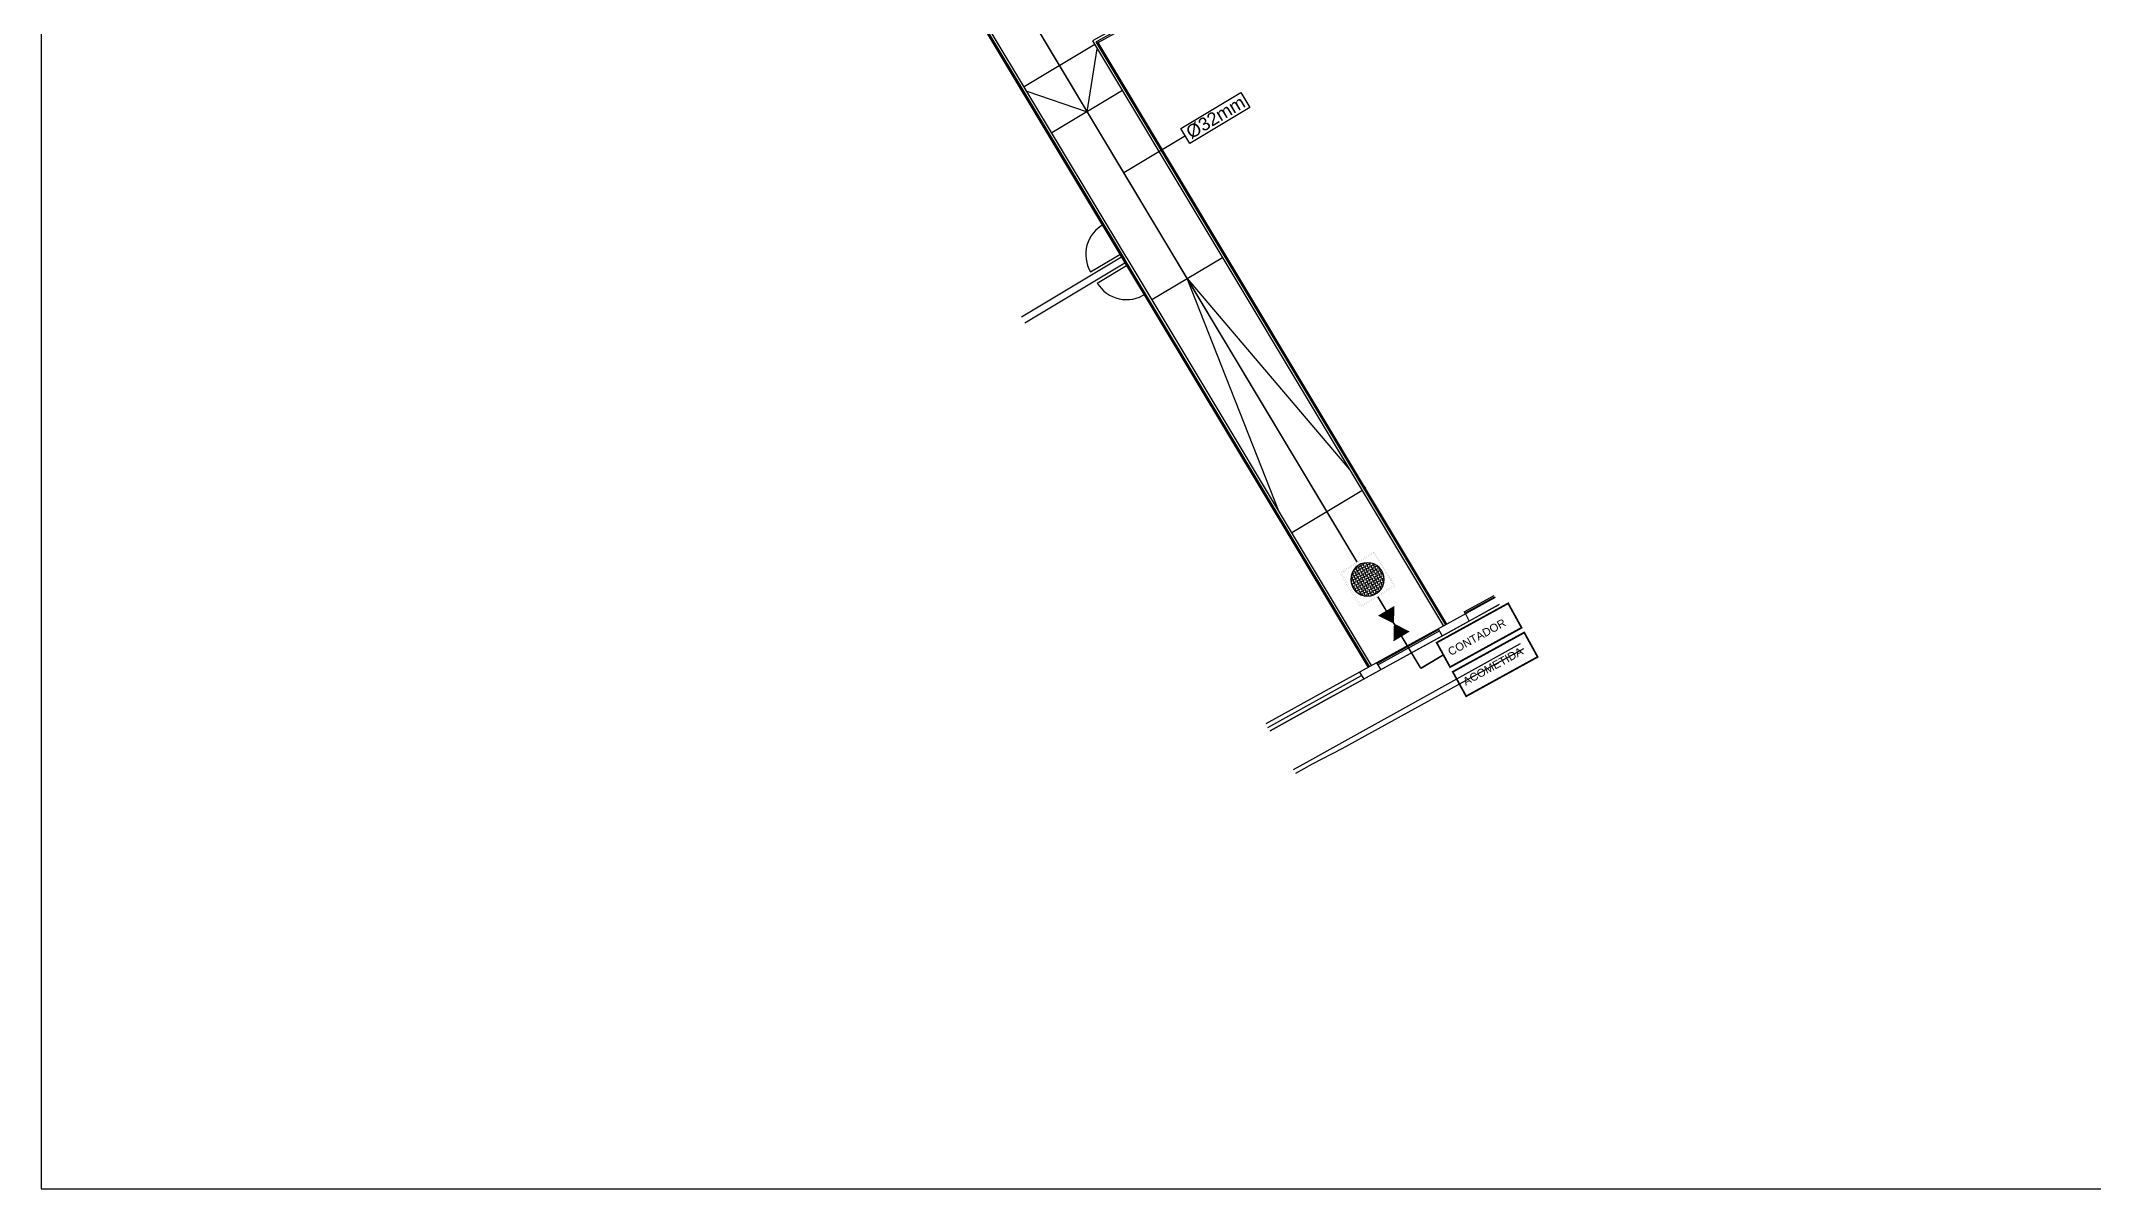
# Model space of a CAD drawing. Header units: millimetres. Extents: x 441156 to 441876, y 4514765 to 4515211.
# Drawn here: x 441480.1 to 441543.2, y 4514765 to 4514800.3 of the extents above; entities that cross this region are included whole.
import ezdxf

# ---------------------------------------------------------------- set-up
doc = ezdxf.new("R2010")
doc.units = ezdxf.units.MM
doc.linetypes.add('DASHED', pattern=[0.75, 0.5, -0.25])
doc.layers.add('01_cartela', color=6, linetype='Continuous', plot=False)
for name, color, linetype in [('01_piscinas', 254, 'Continuous'), ('01_textos', 7, 'Continuous'), ('INGIN CLIMATIZACION TEXTO', 7, 'Continuous'), ('INGIN FONTANERIA AGUA FRIA', 150, 'Continuous'), ('INGIN FONTANERIA MAQUINAS', 7, 'Continuous'), ('INGIN SANEAMIENTO TEXTO', 7, 'Continuous')]:
    doc.layers.add(name, color=color, linetype=linetype)
doc.styles.add('Estilo1', font='swissel.ttf')
doc.styles.add('NIEVES2', font='sanss___.ttf')

# ---------------------------------------------------------------- blocks, each defined once
blk = doc.blocks.new('ARQUETA REGISTRO')
at = {"layer": 'INGIN FONTANERIA AGUA FRIA'}
h = blk.add_hatch(dxfattribs=at)
h.set_pattern_fill('ANGLE', color=256, scale=0.01)
h.set_pattern_definition([(0, (0, 0), (0, 0.06985), [0.0508, -0.01905]), (90, (0, 0), (-0.06985, 4e-18), [0.0508, -0.01905])])
edge = h.paths.add_edge_path()
edge.add_arc((52.458, 47.384), 0.416, 0, 360)
at = {"layer": 'INGIN FONTANERIA AGUA FRIA', "ltscale": 0.01, "const_width": 0.0015}
for points in [[(51.958, 47.884), (52.958, 47.884), (52.958, 46.884), (51.958, 46.884)], [(51.99, 47.852), (52.927, 47.852), (52.927, 46.916), (51.99, 46.916)]]:
    blk.add_lwpolyline(points, close=True, dxfattribs=at)
at = {"layer": 'INGIN FONTANERIA AGUA FRIA', "ltscale": 0.05}
blk.add_circle((52.458, 47.384), 0.416, dxfattribs=at)
blk = doc.blocks.new('LLAVE DE CORTE')
at = {"layer": 'INGIN FONTANERIA AGUA FRIA'}
h = blk.add_hatch(color=256, dxfattribs=at)
h.dxf.hatch_style = 1
h.paths.add_polyline_path([(52.208, 49.627), (52.208, 49.94), (52.455, 49.784)])
h = blk.add_hatch(color=256, dxfattribs=at)
h.dxf.hatch_style = 1
h.paths.add_polyline_path([(52.703, 49.627), (52.703, 49.94), (52.455, 49.784)])
at = {"layer": 'INGIN FONTANERIA AGUA FRIA', "ltscale": 0.01}
for points, const_width in [([(52.208, 49.627), (52.208, 49.94), (52.455, 49.784), (52.208, 49.627)], 0.0015), ([(52.703, 49.627), (52.703, 49.94), (52.455, 49.784), (52.703, 49.627)], 0.0015), ([(52.208, 49.784), (52.05, 49.784)], 0.02), ([(52.703, 49.784), (52.861, 49.784)], 0.02)]:
    blk.add_lwpolyline(points, dxfattribs=dict(at, const_width=const_width))

msp = doc.modelspace()

# ---------------------------------------------------------------- linework, layer by layer
at = {"layer": '01_cartela', "color": 3}
msp.add_lwpolyline([(441480.10047531, 4514851.1105368), (441480.10047531, 4514764.97044075), (441602.65242755, 4514764.97044075), (441602.65242755, 4514851.1105368)], close=True, dxfattribs=at)
at = {"layer": '01_piscinas'}
for p, q in [((441512.59845351, 4514800.22967197, 0.00000053), (441525.76746385, 4514807.52858077, 0.00000053)), ((441506.12469945, 4514805.60542726, 0.00000053), (441513.3669609, 4514793.54285898, 0.00000053)), ((441512.49128536, 4514800.16532913, 0.00000053), (441510.32097536, 4514798.86229382, 0.00000053)), ((441512.25473577, 4514798.09876039, 0.00000053), (441512.56754382, 4514800.03804428, 0.00000053)), ((441512.59845351, 4514800.22967197, 0.00000053), (441512.55558625, 4514800.20393483, 0.00000053)), ((441512.57312329, 4514800.27279896, 0.00000055), (441512.59845351, 4514800.22967197, 0.00000053)), ((441512.58608963, 4514800.15302089, 0.00000053), (441512.59845351, 4514800.22967197, 0.00000053)), ((441523.3137113, 4514782.34130698, 0.00000053), (441512.59698795, 4514800.22885167, 0.00000053)), ((441510.25667449, 4514798.82368813, 0.00000053), (441510.212368, 4514798.7970869, 0.00000053)), ((441510.212368, 4514798.7970869, 0.00000053), (441510.28821621, 4514798.77115287, 0.00000053)), ((441510.39829275, 4514798.7335155, 0.00000053), (441512.25473577, 4514798.09876039, 0.00000053)), ((441513.33928406, 4514798.74991379, 0.00000053), (441511.17030037, 4514797.44767478, 0.00000053)), ((441513.44777853, 4514798.81505293, 0.00000053), (441513.40358495, 4514798.78851949, 0.00000053)), ((441511.1059995, 4514797.4090691, 0.00000053), (441511.06169301, 4514797.38246786, 0.00000053)), ((441513.31548654, 4514793.62859367, 0.00000164), (441510.24125211, 4514791.78284998, 0.00000164)), ((441512.3638003, 4514793.17384841, 0.00000053), (441513.30831892, 4514793.74092919, 0.00000053)), ((441513.3669609, 4514793.54285898, 0.00000053), (441513.37580718, 4514793.52812479, 0.00000053)), ((441513.37580718, 4514793.52812479, 0.00000053), (441513.3669609, 4514793.54285898, 0.00000053)), ((441513.37580718, 4514793.52812479, 0.00000053), (441520.89213322, 4514781.00907994, 0.00000053)), ((441514.24774339, 4514792.3219462, 0.00000053), (441516.41313766, 4514793.61926966, 0.00000053)), ((441516.4774747, 4514793.65781504, 0.00000053), (441516.51892594, 4514793.68264917, 0.00000053)), ((441510.34420058, 4514791.61138104, 0.00000164), (441513.41843501, 4514793.45712472, 0.00000164)), ((441512.56969727, 4514792.83091046, 0.00000053), (441513.51421589, 4514793.39799124, 0.00000053)), ((441518.15312664, 4514785.81721664, 0.00000053), (441515.32839721, 4514792.96938375, 0.00000053)), ((441515.32839721, 4514792.96938375, 0.00000053), (441520.32319821, 4514787.0928921, 0.00000053)), ((441514.13786848, 4514792.25611832, 0.00000053), (441514.18340633, 4514792.2834008, 0.00000053)), ((441520.61944482, 4514786.74435155, 0.00000053), (441520.81031143, 4514786.51979285, 0.00000053)), ((441518.54584458, 4514785.16311337, 0.00000053), (441520.70452315, 4514786.45641334, 0.00000053)), ((441520.76886018, 4514786.49495872, 0.00000053), (441520.81031143, 4514786.51979285, 0.00000053)), ((441518.43717608, 4514785.09800828, 0.00000053), (441518.32129779, 4514785.39141015, 0.00000053)), ((441518.43717608, 4514785.09800828, 0.00000053), (441518.48150751, 4514785.12456798, 0.00000053)), ((441524.8009559, 4514783.15951204, 0.00000053), (441523.3137113, 4514782.34130698, 0.00000053)), ((441524.92146052, 4514782.94047178, 0.00000053), (441523.44228414, 4514782.12670543, 0.00000053)), ((441523.84688639, 4514782.72023304, 0.00000053), (441524.76480451, 4514783.22522412, 0.00000053)), ((441523.87098731, 4514782.67642499, 0.00000053), (441524.78890543, 4514783.18141607, 0.00000053)), ((441523.3137113, 4514782.34130698, 0.00000053), (441519.6059816, 4514780.30150583, 0.00000053)), ((441523.44228414, 4514782.12670543, 0.00000053), (441521.02091057, 4514780.79459091, 0.00000053)), ((441521.16804666, 4514781.13233969, 0.00000053), (441523.06273525, 4514782.17469937, 0.00000053)), ((441521.19380213, 4514781.08944188, 0.00000053), (441523.08683617, 4514782.13089131, 0.00000053)), ((441523.05068478, 4514782.19660339, 0.00000053), (441523.17118941, 4514781.97756313, 0.00000053)), ((441523.84688639, 4514782.72023304, 0.00000053), (441523.87098731, 4514782.67642499, 0.00000053)), ((441523.88303777, 4514782.65452096, 0.00000053), (441524.0035424, 4514782.4354807, 0.00000053)), ((441520.6290975, 4514780.86437129, 0.00000053), (441520.75787486, 4514780.64988226, 0.00000053)), ((441521.15516893, 4514781.15378859, 0.00000053), (441521.28394628, 4514780.93929955, 0.00000053)), ((441519.6059816, 4514780.30150583, 0.00000053), (441517.75140128, 4514779.2740932, 0.00000053)), ((441517.81540081, 4514779.16749683, 584.66575599), (441520.68834859, 4514780.76568385, 838.48460915)), ((441521.02091057, 4514780.79459091, 0.00000053), (441519.7268084, 4514780.08264282, 0.00000053)), ((441519.7268084, 4514780.08264282, 0.00000053), (441517.88016489, 4514779.05962707, 0.00000053))]:
    msp.add_line(p, q, dxfattribs=at)
at = {"layer": '01_piscinas', "elevation": 0.00000053}
for points in [[(441520.93744439, 4514781.03400781), (441513.4201436, 4514793.5546762), (441513.41129732, 4514793.56941039), (441506.16903586, 4514805.63197867), (441506.13118652, 4514805.69501978), (441498.88215529, 4514817.76940139), (441498.88191799, 4514817.76925891), (441491.6499799, 4514829.8146328), (441485.63680293, 4514839.83006212)], [(441521.00174526, 4514781.07261349), (441513.48444446, 4514793.59328188), (441513.47559818, 4514793.60801607), (441506.23333673, 4514805.67058435), (441506.19548739, 4514805.73362546), (441498.9078517, 4514817.87230876), (441498.90761313, 4514817.87216553), (441491.71428076, 4514829.85323848), (441485.7111033, 4514839.85201283)], [(441517.88016489, 4514779.05962707), (441519.7268084, 4514780.08264282), (441524.92146052, 4514782.94047178)], [(441518.59593945, 4514777.86744703), (441519.1008085, 4514778.1506428), (441519.9998085, 4514778.6516428), (441525.5813483, 4514781.74099921)], [(441525.66888371, 4514781.58188684), (441520.0838085, 4514778.5076428), (441519.1768085, 4514778.0376428), (441518.66668667, 4514777.74961185)]]:
    msp.add_lwpolyline(points, dxfattribs=at)
for points in [[(441600.15542645, 4514836.84526939, 0.0164873178), (441596.29495593, 4514836.51536975, 0.0147570251), (441588.85666332, 4514835.40842934, 0.0064753203), (441583.08003958, 4514834.10548181, 0.0081662383), (441575.84636256, 4514832.24974676, 0.0216544653), (441566.72691572, 4514829.13504235, 0.0203224531), (441558.44317938, 4514825.50445053, 0.0071301443), (441552.8844203, 4514822.6439482, 0.0002218274), (441552.71279905, 4514822.55241672), (441551.42359411, 4514821.85298122), (441550.13470721, 4514821.15371826, 0.0026809456), (441548.08215867, 4514820.00791291), (441541.18054052, 4514816.1888006), (441538.56552048, 4514814.745731), (441530.65125505, 4514810.37833203), (441525.70833685, 4514807.63872531), (441512.53909855, 4514800.33969015), (441512.42506278, 4514800.27586286), (441523.2070084, 4514782.27945409)], [(441600.15344326, 4514836.77006272, 0.0164621357), (441596.30380182, 4514836.44089324, 0.0147546948), (441588.87105538, 4514835.33481359, 0.0064740219), (441583.09748773, 4514834.03253962, 0.0081654849), (441575.86684779, 4514832.17759532, 0.021652917), (441566.75420638, 4514829.06518378, 0.0203218385), (441558.47629742, 4514825.4371581, 0.0071298324), (441552.9196851, 4514822.5777561, 0.0002215412), (441552.74834387, 4514822.48637409), (441551.45935947, 4514821.78705824), (441550.1706931, 4514821.08791493, 0.002681048), (441548.11877003, 4514819.94245511), (441541.21681548, 4514816.12315664), (441538.60175705, 4514814.68006586), (441530.68755222, 4514810.31270033), (441525.74469455, 4514807.57312716), (441512.57559303, 4514800.27416781), (441512.52909938, 4514800.24814472), (441523.27134543, 4514782.31799947)]]:
    msp.add_lwpolyline(points, format="xyb", dxfattribs=at)
at = {"layer": '01_piscinas'}
for centre, start, end in [((441513.26401242, 4514793.71432796, 0.00000053), 118.1591252708, 210.9802399139), ((441513.46990939, 4514793.37139001, 0.00000053), 210.9802399768, 303.8013546516)]:
    msp.add_arc(centre, 1.05, start, end, dxfattribs=at)
at = {"layer": 'INGIN CLIMATIZACION TEXTO', "color": 2, "linetype": 'Continuous', "ltscale": 0.5}
msp.add_line((441515.27925773, 4514797.35582069, 0.00000053), (441513.38361153, 4514796.22010776, 0.00000053), dxfattribs=at)
at = {"layer": 'INGIN CLIMATIZACION TEXTO', "color": 2, "linetype": 'Continuous', "ltscale": 0.5, "elevation": 0.00000053}
msp.add_lwpolyline([(441517.25990801, 4514798.22659772), (441515.41851244, 4514797.12338724), (441515.14000301, 4514797.58825414), (441516.98139858, 4514798.69146462)], close=True, dxfattribs=at)
at = {"layer": 'INGIN FONTANERIA AGUA FRIA', "linetype": 'DASHED', "lineweight": 5, "ltscale": 0.5, "const_width": 0.05, "elevation": 0.00000053}
for points in [[(441508.04060629, 4514805.13824829), (441520.55613433, 4514784.24827478)], [(441521.19275578, 4514783.18567437), (441522.51393093, 4514780.98046866)], [(441523.2080371, 4514781.39631913), (441522.51393093, 4514780.98046866)]]:
    msp.add_lwpolyline(points, dxfattribs=at)
at = {"layer": 'INGIN FONTANERIA MAQUINAS', "ltscale": 0.01, "const_width": 0.05444886, "elevation": 0.00000053}
for points in [[(441525.61226664, 4514782.23010205), (441523.41451213, 4514781.02101117), (441523.00156207, 4514781.77162709), (441525.19931658, 4514782.98071796)], [(441526.10595146, 4514781.33273523), (441523.90819695, 4514780.12364435), (441523.49524689, 4514780.87426027), (441525.69300139, 4514782.08335114)]]:
    msp.add_lwpolyline(points, close=True, dxfattribs=at)

# ---------------------------------------------------------------- block references
at = {"layer": 'INGIN FONTANERIA AGUA FRIA'}
for name, p, xscale, yscale, zscale, rotation in [('ARQUETA REGISTRO', (441434.96671201, 4514800.67096934, 0.00000053), -1.238711623666859, 1.238711623666859, 1.238711623666859, 210.9265212733728), ('LLAVE DE CORTE', (441392.24646125, 4514818.42712885, 0.00000053), 1.858067435500289, 1.858067435500289, 1.858067435500289, 300.9265212819253)]:
    msp.add_blockref(name, p, dxfattribs=dict(at, xscale=xscale, yscale=yscale, zscale=zscale, rotation=rotation))

# ---------------------------------------------------------------- texts
at = {"layer": '01_textos', "style": 'NIEVES2'}
msp.add_text('%%C32mm', height=0.4, rotation=30.9265212947, dxfattribs=at).set_placement((441515.45309539, 4514797.25095468, 0.00000053))
at = {"layer": 'INGIN SANEAMIENTO TEXTO', "color": 5, "style": 'Estilo1'}
for s, p in [('CONTADOR', (441523.43392103, 4514781.35975455, 0.00000053)), ('ACOMETIDA', (441523.89439059, 4514780.44411442, 0.00000053))]:
    msp.add_text(s, height=0.246003897, rotation=28.8173163805, dxfattribs=at).set_placement(p)

doc.saveas('drawing.dxf')
